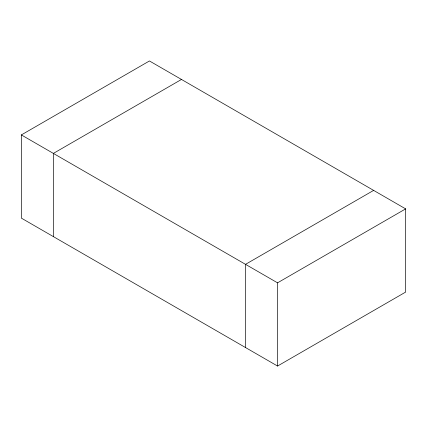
<?xml version="1.0" encoding="UTF-8"?>
<svg xmlns="http://www.w3.org/2000/svg" width="427" height="427" viewBox="0 0 427 427"><rect width="100%" height="100%" fill="white"/><g stroke="black" fill="none" stroke-linecap="round" stroke-linejoin="round"><path stroke-width="0.64" d="M21.35 134.921L149.45 60.96L405.65 208.878L405.65 292.079L277.55 366.04L21.35 218.122L21.35 134.921L277.55 282.834L405.65 208.878M181.475 79.449L53.375 153.41L53.375 236.611M373.625 190.389L245.525 264.345L245.525 347.551M277.55 282.834L277.55 366.04"/></g></svg>
